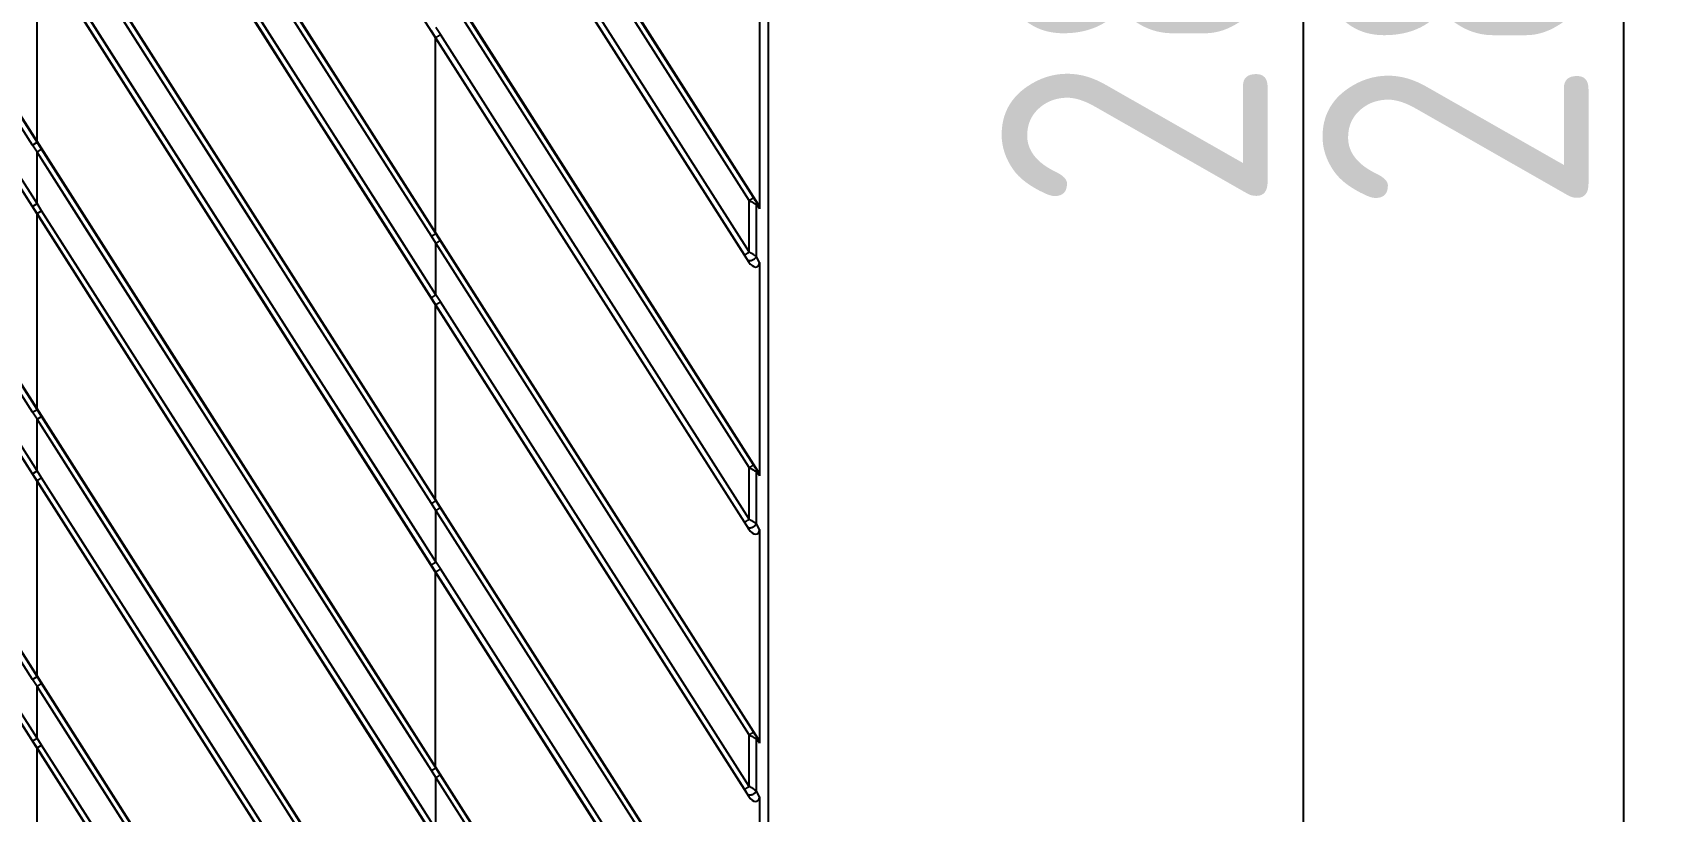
# Model space of a CAD drawing. Header units: millimetres. Extents: x 3299 to 14264, y 1863 to 5555.
# Drawn here: x 5004.8 to 5096.6, y 2616.4 to 2660.3 of the extents above; entities that cross this region are included whole.
import ezdxf

# ---------------------------------------------------------------- set-up
doc = ezdxf.new("R2010")
doc.units = ezdxf.units.MM
doc.layers.add('细实线', color=7, linetype='Continuous', lineweight=18)
doc.styles.add('工程字', font='gbenor.shx', dxfattribs={"bigfont": 'gbcbig.shx'})
doc.dimstyles.new('ISO-200', dxfattribs={"dimtxt": 15, "dimasz": 5, "dimexe": 2, "dimexo": 1, "dimgap": 2, "dimtad": 1, "dimdsep": 46, "dimtxsty": '工程字', "dimcen": 2.5, "dimclrd": 3, "dimclre": 3, "dimclrt": 6, "dimadec": 0, "dimazin": 0, "dimtfac": 1, "dimtmove": 0, "dimatfit": 3, "dimfxl": 1, "dimarcsym": 0})

# ---------------------------------------------------------------- blocks, each defined once
blk = doc.blocks.new('*D158')
at = {"layer": 'Defpoints', "color": 0, "transparency": 16777216}
for p in [(5029.826, 2811.523), (5029.826, 2529.023), (5076.485, 2529.023)]:
    blk.add_point(p, dxfattribs=at)
at = {"layer": '细实线', "color": 3, "lineweight": -2, "transparency": 16777216}
for p, q in [((5030.826, 2811.523), (5078.485, 2811.523)), ((5076.485, 2806.523), (5076.485, 2534.023)), ((5030.826, 2529.023), (5078.485, 2529.023))]:
    blk.add_line(p, q, dxfattribs=at)
at = {"layer": '细实线', "color": 3, "transparency": 16777216}
for points in [[(5075.651, 2806.523), (5077.318, 2806.523), (5076.485, 2811.523)], [(5075.651, 2534.023), (5077.318, 2534.023), (5076.485, 2529.023)]]:
    blk.add_solid(points, dxfattribs=at)
at = {"layer": '细实线', "color": 6, "lineweight": 5, "transparency": 16777216, "insert": (5066.985, 2670.273), "char_height": 15, "attachment_point": 5, "rotation": 90, "style": '工程字'}
blk.add_mtext('282.5', dxfattribs=at)
blk = doc.blocks.new('*D159')
at = {"layer": 'Defpoints', "color": 0, "transparency": 16777216}
for p in [(5011.326, 2814.023), (5094.582, 2814.023), (5011.326, 2526.523)]:
    blk.add_point(p, dxfattribs=at)
at = {"layer": '细实线', "color": 3, "lineweight": -2, "transparency": 16777216}
for p, q in [((5012.326, 2814.023), (5096.582, 2814.023)), ((5094.582, 2531.523), (5094.582, 2809.023)), ((5012.326, 2526.523), (5096.582, 2526.523))]:
    blk.add_line(p, q, dxfattribs=at)
at = {"layer": '细实线', "color": 3, "transparency": 16777216}
for points in [[(5093.749, 2809.023), (5095.416, 2809.023), (5094.582, 2814.023)], [(5093.749, 2531.523), (5095.416, 2531.523), (5094.582, 2526.523)]]:
    blk.add_solid(points, dxfattribs=at)
at = {"layer": '细实线', "color": 6, "lineweight": 5, "transparency": 16777216, "insert": (5085.082, 2670.273), "char_height": 15, "attachment_point": 5, "rotation": 90, "style": '工程字'}
blk.add_mtext('287.5', dxfattribs=at)

msp = doc.modelspace()

# ---------------------------------------------------------------- linework, layer by layer
at = {"color": 7, "linetype": 'Continuous'}
for p, q in [((5046.32578, 2839.02311), (5046.32578, 2501.52311)), ((4866.14512, 2838.0138), (5045.22157, 2556.92009)), ((4868.54266, 2838.34497), (5045.74141, 2560.19865)), ((4875.7492, 2838.0138), (5045.22157, 2571.99547)), ((4878.14674, 2838.34497), (5045.74141, 2575.27404)), ((4885.35329, 2838.0138), (5045.22157, 2587.07086)), ((4887.75082, 2838.34497), (5045.74141, 2590.34942)), ((4894.95737, 2838.0138), (5045.22157, 2602.14625)), ((4897.3549, 2838.34497), (5045.74141, 2605.42481)), ((4904.56145, 2838.0138), (5045.22157, 2617.22164)), ((4906.95898, 2838.34497), (5045.74141, 2620.5002)), ((4914.16553, 2838.0138), (5045.22157, 2632.29703)), ((4916.56306, 2838.34497), (5045.74141, 2635.57559)), ((4923.76961, 2838.0138), (5045.22157, 2647.37241)), ((4926.16715, 2838.34497), (5045.74141, 2650.65098)), ((5004.83075, 2620.35779), (4891.90255, 2797.61956)), ((5005.0828, 2620.51837), (4892.15461, 2797.78013)), ((5004.83075, 2623.82247), (4894.1098, 2797.61956)), ((5005.0828, 2623.98305), (4894.36185, 2797.78013)), ((5004.83075, 2635.43318), (4901.50663, 2797.61956)), ((5005.0828, 2635.59376), (4901.75869, 2797.78013)), ((5004.83075, 2638.89786), (4903.71388, 2797.61956)), ((5005.0828, 2639.05844), (4903.96593, 2797.78013)), ((5004.83075, 2650.50857), (4911.11072, 2797.61956)), ((5005.0828, 2650.66915), (4911.36277, 2797.78013)), ((5004.83075, 2653.97325), (4913.31796, 2797.61956)), ((5005.0828, 2654.13383), (4913.57002, 2797.78013)), ((5027.56665, 2648.98981), (5005.33486, 2683.88894)), ((5027.32903, 2648.82982), (5005.0828, 2683.72837)), ((5027.31304, 2645.3671), (5005.0828, 2680.26369)), ((5027.5797, 2645.52826), (5005.33503, 2680.42426)), ((5045.24866, 2650.85266), (5027.5797, 2678.58738)), ((5045.48611, 2651.01265), (5027.81715, 2678.74736)), ((5044.982, 2647.78314), (5027.5654, 2675.12174)), ((5045.24866, 2647.94431), (5027.83205, 2675.28291)), ((5027.32903, 2633.75444), (5005.0828, 2668.65298)), ((5027.56665, 2633.91442), (5005.33486, 2668.81355)), ((5027.31304, 2630.29171), (5005.0828, 2665.1883)), ((5005.0828, 2654.13383), (5005.0828, 2665.1883)), ((5027.5797, 2630.45287), (5005.33503, 2665.34888)), ((5045.48611, 2635.93726), (5027.81715, 2663.67197)), ((5045.24866, 2635.77728), (5027.5797, 2663.51199)), ((5045.82641, 2662.43238), (5045.82641, 2650.38534)), ((5027.5654, 2660.04635), (5027.31304, 2660.44249)), ((5027.55473, 2660.0284), (5027.5654, 2660.04635)), ((5027.55473, 2649.04757), (5027.55473, 2660.0284)), ((5044.982, 2632.70775), (5027.5654, 2660.04635)), ((5027.83205, 2660.20752), (5027.5797, 2660.60365)), ((5045.24866, 2632.86892), (5027.83205, 2660.20752)), ((5004.83075, 2653.97325), (5005.0828, 2654.13383)), ((5005.0828, 2653.57759), (5004.83075, 2653.97325)), ((5005.33486, 2653.73816), (5005.0828, 2654.13383)), ((5005.0828, 2653.57759), (5005.33486, 2653.73816)), ((5027.32903, 2618.67905), (5005.0828, 2653.57759)), ((5005.0828, 2650.66915), (5005.0828, 2653.57759)), ((5027.56665, 2618.83903), (5005.33486, 2653.73816)), ((5045.24866, 2647.94431), (5045.24866, 2650.85266)), ((5045.74141, 2650.65098), (5045.64722, 2650.77416)), ((5004.83075, 2650.50857), (5005.0828, 2650.66915)), ((5005.0828, 2650.11291), (5004.83075, 2650.50857)), ((5005.33503, 2650.27349), (5005.0828, 2650.66915)), ((5005.0828, 2650.11291), (5005.33503, 2650.27349)), ((5027.31304, 2615.21632), (5005.0828, 2650.11291)), ((5005.0828, 2639.05844), (5005.0828, 2650.11291)), ((5027.5797, 2615.37748), (5005.33503, 2650.27349)), ((5045.82641, 2650.38534), (5045.65143, 2650.61418)), ((5045.65143, 2647.67712), (5045.65143, 2650.61418)), ((5027.55473, 2649.04757), (5027.56665, 2648.98981)), ((5027.81715, 2648.59659), (5027.56665, 2648.98981)), ((5027.5797, 2648.4366), (5027.32903, 2648.82982)), ((5045.24866, 2620.70189), (5027.5797, 2648.4366)), ((5027.5797, 2645.52826), (5027.5797, 2648.4366)), ((5045.48611, 2620.86187), (5027.81715, 2648.59659)), ((5045.22157, 2647.37241), (5045.14311, 2647.51595)), ((5045.82641, 2647.35699), (5045.65143, 2647.67712)), ((5045.82641, 2647.35699), (5045.82641, 2635.30995)), ((5027.5654, 2644.97096), (5027.31304, 2645.3671)), ((5027.83205, 2645.13213), (5027.5797, 2645.52826)), ((5027.55473, 2644.95302), (5027.5654, 2644.97096)), ((5027.55473, 2633.97218), (5027.55473, 2644.95302)), ((5044.982, 2617.63236), (5027.5654, 2644.97096)), ((5045.24866, 2617.79353), (5027.83205, 2645.13213)), ((5004.83075, 2638.89786), (5005.0828, 2639.05844)), ((5005.0828, 2638.5022), (5004.83075, 2638.89786)), ((5005.33486, 2638.66277), (5005.0828, 2639.05844)), ((5005.0828, 2638.5022), (5005.33486, 2638.66277)), ((5027.32903, 2603.60366), (5005.0828, 2638.5022)), ((5005.0828, 2635.59376), (5005.0828, 2638.5022)), ((5027.56665, 2603.76364), (5005.33486, 2638.66277)), ((5004.83075, 2635.43318), (5005.0828, 2635.59376)), ((5005.0828, 2635.03752), (5004.83075, 2635.43318)), ((5005.33503, 2635.1981), (5005.0828, 2635.59376)), ((5005.0828, 2635.03752), (5005.33503, 2635.1981)), ((5027.5797, 2600.3021), (5005.33503, 2635.1981)), ((5045.24866, 2632.86892), (5045.24866, 2635.77728)), ((5045.74141, 2635.57559), (5045.64722, 2635.69877)), ((5045.82641, 2635.30995), (5045.65143, 2635.53879)), ((5045.65143, 2632.60174), (5045.65143, 2635.53879)), ((5027.31304, 2600.14093), (5005.0828, 2635.03752)), ((5005.0828, 2623.98305), (5005.0828, 2635.03752)), ((5027.5797, 2633.36122), (5027.32903, 2633.75444)), ((5027.55473, 2633.97218), (5027.56665, 2633.91442)), ((5027.81715, 2633.5212), (5027.56665, 2633.91442)), ((5045.24866, 2605.6265), (5027.5797, 2633.36122)), ((5027.5797, 2630.45287), (5027.5797, 2633.36122)), ((5045.48611, 2605.78648), (5027.81715, 2633.5212)), ((5045.22157, 2632.29703), (5045.14311, 2632.44057)), ((5045.82641, 2632.28161), (5045.65143, 2632.60174)), ((5045.82641, 2632.28161), (5045.82641, 2620.23456)), ((5027.5654, 2629.89558), (5027.31304, 2630.29171)), ((5027.55473, 2629.87763), (5027.5654, 2629.89558)), ((5027.55473, 2618.89679), (5027.55473, 2629.87763)), ((5044.982, 2602.55698), (5027.5654, 2629.89558)), ((5027.83205, 2630.05674), (5027.5797, 2630.45287)), ((5045.24866, 2602.71814), (5027.83205, 2630.05674)), ((5004.83075, 2623.82247), (5005.0828, 2623.98305)), ((5005.0828, 2623.42682), (5004.83075, 2623.82247)), ((5005.33486, 2623.58738), (5005.0828, 2623.98305)), ((5005.0828, 2623.42682), (5005.33486, 2623.58738)), ((5027.32903, 2588.52827), (5005.0828, 2623.42682)), ((5005.0828, 2620.51837), (5005.0828, 2623.42682)), ((5027.56665, 2588.68825), (5005.33486, 2623.58738)), ((5004.83075, 2620.35779), (5005.0828, 2620.51837)), ((5005.33503, 2620.12271), (5005.0828, 2620.51837)), ((5045.24866, 2617.79353), (5045.24866, 2620.70189)), ((5045.74141, 2620.5002), (5045.64722, 2620.62339)), ((5045.82641, 2620.23456), (5045.65143, 2620.4634)), ((5045.65143, 2617.52635), (5045.65143, 2620.4634)), ((5005.0828, 2619.96214), (5004.83075, 2620.35779)), ((5005.0828, 2619.96214), (5005.33503, 2620.12271)), ((5027.31304, 2585.06555), (5005.0828, 2619.96214)), ((5005.0828, 2608.90766), (5005.0828, 2619.96214)), ((5027.5797, 2585.22671), (5005.33503, 2620.12271)), ((5027.5797, 2618.28583), (5027.32903, 2618.67905)), ((5027.55473, 2618.89679), (5027.56665, 2618.83903)), ((5027.81715, 2618.44581), (5027.56665, 2618.83903)), ((5045.24866, 2590.55111), (5027.5797, 2618.28583)), ((5027.5797, 2615.37748), (5027.5797, 2618.28583)), ((5045.48611, 2590.7111), (5027.81715, 2618.44581)), ((5045.22157, 2617.22164), (5045.14311, 2617.36518)), ((5045.82641, 2617.20622), (5045.65143, 2617.52635)), ((5045.82641, 2617.20622), (5045.82641, 2605.15917))]:
    msp.add_line(p, q, dxfattribs=at)
for points in [[(5027.56665, 2648.98981), (5025.07585, 2652.89984), (5022.68586, 2656.65161), (5020.30317, 2660.39191), (5017.92714, 2664.12178), (5015.5569, 2667.84255), (5013.20128, 2671.54037), (5010.77888, 2675.34301), (5008.18693, 2679.41181), (5005.33486, 2683.88894)], [(5027.32903, 2648.82982), (5024.83661, 2652.73979), (5022.44507, 2656.4915), (5020.06084, 2660.23174), (5017.68326, 2663.96154), (5015.31148, 2667.68225), (5012.95433, 2671.38), (5010.53036, 2675.18258), (5007.93672, 2679.25132), (5005.0828, 2683.72837)], [(5020.43749, 2656.7325), (5015.697, 2664.16906), (5013.32087, 2667.89657), (5010.86401, 2671.75074), (5008.23048, 2675.88207), (5005.33503, 2680.42426)], [(5027.32903, 2633.75444), (5024.83661, 2637.6644), (5022.44507, 2641.41611), (5020.06084, 2645.15635), (5017.68326, 2648.88615), (5015.31148, 2652.60686), (5012.95433, 2656.30462), (5010.53036, 2660.1072), (5007.93672, 2664.17593), (5005.0828, 2668.65298)], [(5027.56665, 2633.91442), (5025.07585, 2637.82445), (5022.68586, 2641.57622), (5020.30317, 2645.31653), (5017.92714, 2649.04639), (5015.5569, 2652.76716), (5013.20128, 2656.46498), (5010.77888, 2660.26762), (5008.18693, 2664.33643), (5005.33486, 2668.81355)], [(5027.31304, 2630.29171), (5024.87906, 2634.11252), (5022.53175, 2637.79727), (5020.17546, 2641.49613), (5017.81121, 2645.20749), (5015.43805, 2648.93283), (5013.06347, 2652.6604), (5010.6082, 2656.51463), (5007.97637, 2660.64603), (5005.0828, 2665.1883)], [(5015.697, 2649.09368), (5010.86401, 2656.67535), (5008.23048, 2660.80668), (5005.33503, 2665.34888)], [(5027.31304, 2645.3671), (5024.87906, 2649.18791), (5022.53175, 2652.87266), (5020.17546, 2656.57152), (5017.81121, 2660.28288), (5015.43805, 2664.00821)], [(5027.5797, 2645.52826), (5025.14414, 2649.34901), (5022.79531, 2653.03369), (5020.43749, 2656.7325)], [(5027.32903, 2618.67905), (5024.83661, 2622.58901), (5022.44507, 2626.34072), (5020.06084, 2630.08096), (5017.68326, 2633.81076), (5015.31148, 2637.53147), (5012.95433, 2641.22923), (5010.53036, 2645.03181), (5007.93672, 2649.10054), (5005.0828, 2653.57759)], [(5027.56665, 2618.83903), (5025.07585, 2622.74906), (5022.68586, 2626.50084), (5020.30317, 2630.24114), (5017.92714, 2633.971), (5015.5569, 2637.69177), (5013.20128, 2641.38959), (5010.77888, 2645.19223), (5008.18693, 2649.26104), (5005.33486, 2653.73816)], [(5027.31304, 2615.21632), (5024.87906, 2619.03713), (5022.53175, 2622.72188), (5020.17546, 2626.42075), (5017.81121, 2630.1321), (5015.43805, 2633.85744), (5013.06347, 2637.58501), (5010.6082, 2641.43924), (5007.97637, 2645.57064), (5005.0828, 2650.11291)], [(5027.5797, 2615.37748), (5025.14414, 2619.19823), (5022.79531, 2622.88292), (5020.43749, 2626.58172), (5018.0717, 2630.29301), (5015.697, 2634.01829), (5013.32087, 2637.7458), (5010.86401, 2641.59997), (5008.23048, 2645.73129), (5005.33503, 2650.27349)], [(5027.5797, 2630.45287), (5025.14414, 2634.27362), (5022.79531, 2637.95831), (5020.43749, 2641.65711), (5018.0717, 2645.3684), (5015.697, 2649.09368)], [(5027.32903, 2603.60366), (5024.83661, 2607.51363), (5022.44507, 2611.26534), (5020.06084, 2615.00558), (5017.68326, 2618.73537), (5015.31148, 2622.45608), (5012.95433, 2626.15384), (5010.53036, 2629.95642), (5007.93672, 2634.02516), (5005.0828, 2638.5022)], [(5027.56665, 2603.76364), (5025.07585, 2607.67367), (5022.68586, 2611.42545), (5020.30317, 2615.16575), (5017.92714, 2618.89561), (5015.5569, 2622.61638), (5013.20128, 2626.3142), (5010.77888, 2630.11685), (5008.18693, 2634.18565), (5005.33486, 2638.66277)], [(5018.0717, 2615.21762), (5013.32087, 2622.67041), (5010.86401, 2626.52458), (5008.23048, 2630.6559), (5005.33503, 2635.1981)], [(5027.31304, 2600.14093), (5024.87906, 2603.96175), (5022.53175, 2607.64649), (5020.17546, 2611.34536), (5017.81121, 2615.05671), (5015.43805, 2618.78205), (5013.06347, 2622.50963), (5010.6082, 2626.36386), (5007.97637, 2630.49525), (5005.0828, 2635.03752)], [(5027.32903, 2588.52827), (5024.83661, 2592.43824), (5022.44507, 2596.18995), (5020.06084, 2599.93019), (5017.68326, 2603.65999), (5015.31148, 2607.3807), (5012.95433, 2611.07845), (5010.53036, 2614.88103), (5007.93672, 2618.94977), (5005.0828, 2623.42682)], [(5027.56665, 2588.68825), (5025.07585, 2592.59829), (5022.68586, 2596.35006), (5020.30317, 2600.09036), (5017.92714, 2603.82022), (5015.5569, 2607.541), (5013.20128, 2611.23881), (5010.77888, 2615.04146), (5008.18693, 2619.11026), (5005.33486, 2623.58738)], [(5027.31304, 2585.06555), (5024.87906, 2588.88636), (5022.53175, 2592.57111), (5020.17546, 2596.26997), (5017.81121, 2599.98132), (5015.43805, 2603.70666), (5013.06347, 2607.43424), (5010.6082, 2611.28847), (5007.97637, 2615.41986), (5005.0828, 2619.96214)], [(5027.5797, 2585.22671), (5025.14414, 2589.04746), (5022.79531, 2592.73214), (5020.43749, 2596.43094), (5018.0717, 2600.14224), (5015.697, 2603.86751), (5013.32087, 2607.59502), (5010.86401, 2611.44919), (5008.23048, 2615.58051), (5005.33503, 2620.12271)]]:
    msp.add_lwpolyline(points, dxfattribs=at)
for centre, major_axis, ratio, start_param, end_param in [((5045.46478, 2650.52264), (-0.27793, 0.33734), 0.68585634, -2.4473554, -1.74754222), ((5045.46478, 2647.54907), (-0.25319, 0.42956), 0.60110417, -4.65481039, -2.34637258), ((5045.46478, 2635.44725), (-0.27793, 0.33734), 0.68585634, -2.4473554, -1.74754222), ((5045.46478, 2632.47368), (-0.25319, 0.42956), 0.60110417, -4.65481039, -2.34637258), ((5045.46478, 2620.37187), (-0.27793, 0.33734), 0.68585634, -2.4473554, -1.74754222), ((5045.46478, 2617.3983), (-0.25319, 0.42956), 0.60110417, -4.65481039, -2.34637258)]:
    msp.add_ellipse(centre, major_axis=major_axis, ratio=ratio, start_param=start_param, end_param=end_param, dxfattribs=at)
for points, knots in [([(5027.5654, 2660.04635), (5027.56592, 2660.0465), (5027.56715, 2660.04695), (5027.57036, 2660.04833), (5027.57575, 2660.05102), (5027.58382, 2660.05533), (5027.59401, 2660.06102), (5027.60624, 2660.06803), (5027.6263, 2660.07977), (5027.65544, 2660.09723), (5027.69449, 2660.12109), (5027.738, 2660.14806), (5027.78438, 2660.17719), (5027.81603, 2660.19729), (5027.83205, 2660.20752)], [0, 0, 0, 0, 0.00523069, 0.01258942, 0.03366868, 0.06311669, 0.10067332, 0.14601296, 0.19873479, 0.32433537, 0.47294453, 0.6391604, 0.81701979, 1, 1, 1, 1]), ([(5045.24866, 2650.85266), (5045.26369, 2650.86226), (5045.29311, 2650.88115), (5045.33573, 2650.90882), (5045.37506, 2650.93466), (5045.40981, 2650.95783), (5045.43535, 2650.97519), (5045.45265, 2650.98721), (5045.46306, 2650.99459), (5045.47162, 2651.00081), (5045.47826, 2651.00582), (5045.48291, 2651.00958), (5045.48533, 2651.01173), (5045.48611, 2651.01265)], [0, 0, 0, 0, 0.18678184, 0.3661314, 0.53217484, 0.67959548, 0.80360907, 0.85556006, 0.90022428, 0.93725003, 0.96635246, 0.987305, 1, 1, 1, 1]), ([(5045.65143, 2650.61418), (5045.63896, 2650.62077), (5045.61209, 2650.63521), (5045.56955, 2650.65904), (5045.52242, 2650.68621), (5045.47165, 2650.71609), (5045.41814, 2650.74814), (5045.34335, 2650.79365), (5045.28667, 2650.82873), (5045.24866, 2650.85266)], [0, 0, 0, 0, 0.09039696, 0.19542767, 0.31245628, 0.43902042, 0.57290528, 0.71214924, 1, 1, 1, 1]), ([(5045.64722, 2650.77416), (5045.64119, 2650.78205), (5045.62875, 2650.79895), (5045.60274, 2650.83566), (5045.56882, 2650.88552), (5045.52753, 2650.94809), (5045.49994, 2650.99095), (5045.48611, 2651.01265)], [0, 0, 0, 0, 0.10340848, 0.21874747, 0.46885893, 0.73183958, 1, 1, 1, 1]), ([(5045.65143, 2650.61418), (5045.65636, 2650.62823), (5045.66381, 2650.65632), (5045.66717, 2650.69856), (5045.66212, 2650.73842), (5045.65305, 2650.76294), (5045.64722, 2650.77416)], [0, 0, 0, 0, 0.27185461, 0.52773617, 0.76917305, 1, 1, 1, 1]), ([(5027.32903, 2648.82982), (5027.34407, 2648.83943), (5027.3735, 2648.85832), (5027.41615, 2648.88599), (5027.45549, 2648.91184), (5027.49027, 2648.93501), (5027.51583, 2648.95237), (5027.53315, 2648.96439), (5027.54357, 2648.97176), (5027.55213, 2648.97798), (5027.55879, 2648.98298), (5027.56344, 2648.98675), (5027.56586, 2648.98889), (5027.56665, 2648.98981)], [0, 0, 0, 0, 0.186765, 0.36610985, 0.53215695, 0.67958588, 0.80360879, 0.8555638, 0.90023107, 0.93725855, 0.96636096, 0.98731111, 1, 1, 1, 1]), ([(5027.5797, 2648.4366), (5027.59473, 2648.4462), (5027.62415, 2648.46509), (5027.66677, 2648.49276), (5027.7061, 2648.5186), (5027.74085, 2648.54177), (5027.76639, 2648.55913), (5027.78369, 2648.57115), (5027.7941, 2648.57852), (5027.80266, 2648.58475), (5027.8093, 2648.58975), (5027.81395, 2648.59352), (5027.81636, 2648.59566), (5027.81715, 2648.59659)], [0, 0, 0, 0, 0.18678184, 0.3661314, 0.53217484, 0.67959548, 0.80360907, 0.85556006, 0.90022428, 0.93725003, 0.96635246, 0.987305, 1, 1, 1, 1]), ([(5044.982, 2647.78314), (5044.98253, 2647.78328), (5044.98376, 2647.78373), (5044.98697, 2647.78512), (5044.99236, 2647.78781), (5045.00043, 2647.79212), (5045.01062, 2647.79781), (5045.02285, 2647.80482), (5045.0429, 2647.81656), (5045.07205, 2647.83402), (5045.1111, 2647.85787), (5045.15461, 2647.88485), (5045.20099, 2647.91397), (5045.23264, 2647.93407), (5045.24866, 2647.94431)], [0, 0, 0, 0, 0.00523071, 0.01258945, 0.03366871, 0.06311673, 0.10067336, 0.146013, 0.19873483, 0.3243354, 0.47294455, 0.63916042, 0.81701979, 1, 1, 1, 1]), ([(5045.14311, 2647.51595), (5045.1318, 2647.53665), (5045.10719, 2647.57959), (5045.06798, 2647.64527), (5045.02585, 2647.71379), (5044.99679, 2647.75993), (5044.982, 2647.78314)], [0, 0, 0, 0, 0.22675538, 0.47574413, 0.73541558, 1, 1, 1, 1]), ([(5045.14311, 2647.51595), (5045.14888, 2647.5088), (5045.16247, 2647.49548), (5045.18728, 2647.4798), (5045.21633, 2647.46833), (5045.26128, 2647.45856), (5045.32456, 2647.45863), (5045.40314, 2647.47597), (5045.48102, 2647.5091), (5045.55211, 2647.55546), (5045.61086, 2647.61138), (5045.64052, 2647.65488), (5045.65143, 2647.67712)], [0, 0, 0, 0, 0.0457126, 0.09382659, 0.1451969, 0.20035522, 0.3219645, 0.45653933, 0.5985349, 0.74094882, 0.87669188, 1, 1, 1, 1]), ([(5045.65143, 2647.67712), (5045.63927, 2647.68611), (5045.61293, 2647.70485), (5045.57083, 2647.73411), (5045.52414, 2647.76587), (5045.47367, 2647.79954), (5045.42022, 2647.83465), (5045.34507, 2647.88336), (5045.28752, 2647.91985), (5045.24866, 2647.94431)], [0, 0, 0, 0, 0.09382753, 0.20062843, 0.31813585, 0.44425569, 0.57712586, 0.7150503, 1, 1, 1, 1]), ([(5027.31304, 2645.3671), (5027.31356, 2645.36724), (5027.31479, 2645.36769), (5027.31801, 2645.36908), (5027.32339, 2645.37177), (5027.33146, 2645.37608), (5027.34166, 2645.38177), (5027.35388, 2645.38878), (5027.37394, 2645.40052), (5027.40308, 2645.41797), (5027.44214, 2645.44183), (5027.48565, 2645.46881), (5027.53203, 2645.49793), (5027.56368, 2645.51803), (5027.5797, 2645.52826)], [0, 0, 0, 0, 0.0052307, 0.01258943, 0.03366869, 0.0631167, 0.10067333, 0.14601297, 0.19873481, 0.3243354, 0.47294457, 0.63916044, 0.81701982, 1, 1, 1, 1]), ([(5027.5654, 2644.97096), (5027.56592, 2644.97111), (5027.56715, 2644.97156), (5027.57036, 2644.97295), (5027.57575, 2644.97563), (5027.58382, 2644.97994), (5027.59401, 2644.98563), (5027.60624, 2644.99264), (5027.6263, 2645.00438), (5027.65544, 2645.02184), (5027.69449, 2645.0457), (5027.738, 2645.07268), (5027.78438, 2645.1018), (5027.81603, 2645.1219), (5027.83205, 2645.13213)], [0, 0, 0, 0, 0.00523069, 0.01258942, 0.03366868, 0.06311669, 0.10067332, 0.14601296, 0.19873479, 0.32433537, 0.47294453, 0.6391604, 0.81701979, 1, 1, 1, 1]), ([(5045.24866, 2635.77728), (5045.26369, 2635.78688), (5045.29311, 2635.80576), (5045.33573, 2635.83343), (5045.37506, 2635.85927), (5045.40981, 2635.88244), (5045.43535, 2635.8998), (5045.45265, 2635.91182), (5045.46306, 2635.9192), (5045.47162, 2635.92542), (5045.47826, 2635.93043), (5045.48291, 2635.9342), (5045.48533, 2635.93634), (5045.48611, 2635.93726)], [0, 0, 0, 0, 0.18678184, 0.3661314, 0.53217484, 0.67959548, 0.80360907, 0.85556006, 0.90022428, 0.93725003, 0.96635246, 0.987305, 1, 1, 1, 1]), ([(5045.65143, 2635.53879), (5045.63896, 2635.54538), (5045.61209, 2635.55982), (5045.56955, 2635.58365), (5045.52242, 2635.61082), (5045.47165, 2635.64071), (5045.41814, 2635.67275), (5045.34335, 2635.71826), (5045.28667, 2635.75334), (5045.24866, 2635.77728)], [0, 0, 0, 0, 0.09039696, 0.19542767, 0.31245628, 0.43902042, 0.57290528, 0.71214924, 1, 1, 1, 1]), ([(5045.64722, 2635.69877), (5045.64119, 2635.70666), (5045.62875, 2635.72356), (5045.60274, 2635.76028), (5045.56882, 2635.81013), (5045.52753, 2635.87271), (5045.49994, 2635.91556), (5045.48611, 2635.93726)], [0, 0, 0, 0, 0.10340848, 0.21874747, 0.46885893, 0.73183958, 1, 1, 1, 1]), ([(5045.65143, 2635.53879), (5045.65636, 2635.55284), (5045.66381, 2635.58093), (5045.66717, 2635.62317), (5045.66212, 2635.66303), (5045.65305, 2635.68756), (5045.64722, 2635.69877)], [0, 0, 0, 0, 0.27185461, 0.52773617, 0.76917305, 1, 1, 1, 1]), ([(5027.32903, 2633.75444), (5027.34407, 2633.76404), (5027.3735, 2633.78293), (5027.41615, 2633.8106), (5027.45549, 2633.83645), (5027.49027, 2633.85963), (5027.51583, 2633.87698), (5027.53315, 2633.889), (5027.54357, 2633.89637), (5027.55213, 2633.90259), (5027.55879, 2633.9076), (5027.56344, 2633.91136), (5027.56586, 2633.9135), (5027.56665, 2633.91442)], [0, 0, 0, 0, 0.186765, 0.36610985, 0.53215695, 0.67958588, 0.80360879, 0.8555638, 0.90023107, 0.93725855, 0.96636096, 0.98731111, 1, 1, 1, 1]), ([(5027.5797, 2633.36122), (5027.59473, 2633.37081), (5027.62415, 2633.3897), (5027.66677, 2633.41737), (5027.7061, 2633.44321), (5027.74085, 2633.46638), (5027.76639, 2633.48374), (5027.78369, 2633.49576), (5027.7941, 2633.50314), (5027.80266, 2633.50936), (5027.8093, 2633.51437), (5027.81395, 2633.51813), (5027.81636, 2633.52028), (5027.81715, 2633.5212)], [0, 0, 0, 0, 0.18678184, 0.3661314, 0.53217484, 0.67959548, 0.80360907, 0.85556006, 0.90022428, 0.93725003, 0.96635246, 0.987305, 1, 1, 1, 1]), ([(5044.982, 2632.70775), (5044.98253, 2632.7079), (5044.98376, 2632.70835), (5044.98697, 2632.70973), (5044.99236, 2632.71242), (5045.00043, 2632.71673), (5045.01062, 2632.72242), (5045.02285, 2632.72943), (5045.0429, 2632.74117), (5045.07205, 2632.75863), (5045.1111, 2632.78249), (5045.15461, 2632.80946), (5045.20099, 2632.83859), (5045.23264, 2632.85869), (5045.24866, 2632.86892)], [0, 0, 0, 0, 0.00523071, 0.01258945, 0.03366871, 0.06311673, 0.10067336, 0.146013, 0.19873483, 0.3243354, 0.47294455, 0.63916042, 0.81701979, 1, 1, 1, 1]), ([(5045.14311, 2632.44057), (5045.1318, 2632.46126), (5045.10719, 2632.5042), (5045.06798, 2632.56989), (5045.02585, 2632.6384), (5044.99679, 2632.68454), (5044.982, 2632.70775)], [0, 0, 0, 0, 0.22675538, 0.47574413, 0.73541558, 1, 1, 1, 1]), ([(5045.14311, 2632.44057), (5045.14888, 2632.43342), (5045.16247, 2632.42009), (5045.18728, 2632.40441), (5045.21633, 2632.39294), (5045.26128, 2632.38318), (5045.32456, 2632.38324), (5045.40314, 2632.40058), (5045.48102, 2632.43371), (5045.55211, 2632.48007), (5045.61086, 2632.53599), (5045.64052, 2632.57949), (5045.65143, 2632.60174)], [0, 0, 0, 0, 0.0457126, 0.09382659, 0.1451969, 0.20035522, 0.3219645, 0.45653933, 0.5985349, 0.74094882, 0.87669188, 1, 1, 1, 1]), ([(5045.65143, 2632.60174), (5045.63927, 2632.61072), (5045.61293, 2632.62946), (5045.57083, 2632.65872), (5045.52414, 2632.69048), (5045.47367, 2632.72415), (5045.42022, 2632.75927), (5045.34507, 2632.80797), (5045.28752, 2632.84446), (5045.24866, 2632.86892)], [0, 0, 0, 0, 0.09382753, 0.20062843, 0.31813585, 0.44425569, 0.57712586, 0.7150503, 1, 1, 1, 1]), ([(5027.31304, 2630.29171), (5027.31356, 2630.29185), (5027.31479, 2630.2923), (5027.31801, 2630.29369), (5027.32339, 2630.29638), (5027.33146, 2630.30069), (5027.34166, 2630.30638), (5027.35388, 2630.31339), (5027.37394, 2630.32513), (5027.40308, 2630.34259), (5027.44214, 2630.36644), (5027.48565, 2630.39342), (5027.53203, 2630.42254), (5027.56368, 2630.44264), (5027.5797, 2630.45287)], [0, 0, 0, 0, 0.0052307, 0.01258943, 0.03366869, 0.0631167, 0.10067333, 0.14601297, 0.19873481, 0.3243354, 0.47294457, 0.63916044, 0.81701982, 1, 1, 1, 1]), ([(5027.5654, 2629.89558), (5027.56592, 2629.89572), (5027.56715, 2629.89617), (5027.57036, 2629.89756), (5027.57575, 2629.90025), (5027.58382, 2629.90456), (5027.59401, 2629.91025), (5027.60624, 2629.91726), (5027.6263, 2629.929), (5027.65544, 2629.94646), (5027.69449, 2629.97031), (5027.738, 2629.99729), (5027.78438, 2630.02641), (5027.81603, 2630.04651), (5027.83205, 2630.05674)], [0, 0, 0, 0, 0.00523069, 0.01258942, 0.03366868, 0.06311669, 0.10067332, 0.14601296, 0.19873479, 0.32433537, 0.47294453, 0.6391604, 0.81701979, 1, 1, 1, 1]), ([(5045.24866, 2620.70189), (5045.26369, 2620.71149), (5045.29311, 2620.73038), (5045.33573, 2620.75804), (5045.37506, 2620.78388), (5045.40981, 2620.80706), (5045.43535, 2620.82441), (5045.45265, 2620.83643), (5045.46306, 2620.84381), (5045.47162, 2620.85003), (5045.47826, 2620.85504), (5045.48291, 2620.85881), (5045.48533, 2620.86095), (5045.48611, 2620.86187)], [0, 0, 0, 0, 0.18678184, 0.3661314, 0.53217484, 0.67959548, 0.80360907, 0.85556006, 0.90022428, 0.93725003, 0.96635246, 0.987305, 1, 1, 1, 1]), ([(5045.65143, 2620.4634), (5045.63896, 2620.47), (5045.61209, 2620.48443), (5045.56955, 2620.50826), (5045.52242, 2620.53544), (5045.47165, 2620.56532), (5045.41814, 2620.59736), (5045.34335, 2620.64287), (5045.28667, 2620.67795), (5045.24866, 2620.70189)], [0, 0, 0, 0, 0.09039696, 0.19542767, 0.31245628, 0.43902042, 0.57290528, 0.71214924, 1, 1, 1, 1]), ([(5045.64722, 2620.62339), (5045.64119, 2620.63127), (5045.62875, 2620.64817), (5045.60274, 2620.68489), (5045.56882, 2620.73475), (5045.52753, 2620.79732), (5045.49994, 2620.84017), (5045.48611, 2620.86187)], [0, 0, 0, 0, 0.10340848, 0.21874747, 0.46885893, 0.73183958, 1, 1, 1, 1]), ([(5045.65143, 2620.4634), (5045.65636, 2620.47745), (5045.66381, 2620.50554), (5045.66717, 2620.54779), (5045.66212, 2620.58764), (5045.65305, 2620.61217), (5045.64722, 2620.62339)], [0, 0, 0, 0, 0.27185461, 0.52773617, 0.76917305, 1, 1, 1, 1]), ([(5027.32903, 2618.67905), (5027.34407, 2618.68865), (5027.3735, 2618.70754), (5027.41615, 2618.73522), (5027.45549, 2618.76106), (5027.49027, 2618.78424), (5027.51583, 2618.80159), (5027.53315, 2618.81361), (5027.54357, 2618.82099), (5027.55213, 2618.82721), (5027.55879, 2618.83221), (5027.56344, 2618.83597), (5027.56586, 2618.83811), (5027.56665, 2618.83903)], [0, 0, 0, 0, 0.186765, 0.36610985, 0.53215695, 0.67958588, 0.80360879, 0.8555638, 0.90023107, 0.93725855, 0.96636096, 0.98731111, 1, 1, 1, 1]), ([(5027.5797, 2618.28583), (5027.59473, 2618.29543), (5027.62415, 2618.31431), (5027.66677, 2618.34198), (5027.7061, 2618.36782), (5027.74085, 2618.391), (5027.76639, 2618.40835), (5027.78369, 2618.42037), (5027.7941, 2618.42775), (5027.80266, 2618.43397), (5027.8093, 2618.43898), (5027.81395, 2618.44275), (5027.81636, 2618.44489), (5027.81715, 2618.44581)], [0, 0, 0, 0, 0.18678184, 0.3661314, 0.53217484, 0.67959548, 0.80360907, 0.85556006, 0.90022428, 0.93725003, 0.96635246, 0.987305, 1, 1, 1, 1]), ([(5044.982, 2617.63236), (5044.98253, 2617.63251), (5044.98376, 2617.63296), (5044.98697, 2617.63435), (5044.99236, 2617.63703), (5045.00043, 2617.64134), (5045.01062, 2617.64703), (5045.02285, 2617.65404), (5045.0429, 2617.66578), (5045.07205, 2617.68324), (5045.1111, 2617.7071), (5045.15461, 2617.73408), (5045.20099, 2617.7632), (5045.23264, 2617.7833), (5045.24866, 2617.79353)], [0, 0, 0, 0, 0.00523071, 0.01258945, 0.03366871, 0.06311673, 0.10067336, 0.146013, 0.19873483, 0.3243354, 0.47294455, 0.63916042, 0.81701979, 1, 1, 1, 1]), ([(5045.65143, 2617.52635), (5045.63927, 2617.53533), (5045.61293, 2617.55408), (5045.57083, 2617.58333), (5045.52414, 2617.61509), (5045.47367, 2617.64876), (5045.42022, 2617.68388), (5045.34507, 2617.73259), (5045.28752, 2617.76908), (5045.24866, 2617.79353)], [0, 0, 0, 0, 0.09382753, 0.20062843, 0.31813585, 0.44425569, 0.57712586, 0.7150503, 1, 1, 1, 1]), ([(5045.14311, 2617.36518), (5045.1318, 2617.38588), (5045.10719, 2617.42882), (5045.06798, 2617.4945), (5045.02585, 2617.56301), (5044.99679, 2617.60915), (5044.982, 2617.63236)], [0, 0, 0, 0, 0.22675538, 0.47574413, 0.73541558, 1, 1, 1, 1]), ([(5045.14311, 2617.36518), (5045.14888, 2617.35803), (5045.16247, 2617.3447), (5045.18728, 2617.32902), (5045.21633, 2617.31755), (5045.26128, 2617.30779), (5045.32456, 2617.30785), (5045.40314, 2617.32519), (5045.48102, 2617.35832), (5045.55211, 2617.40468), (5045.61086, 2617.4606), (5045.64052, 2617.50411), (5045.65143, 2617.52635)], [0, 0, 0, 0, 0.0457126, 0.09382659, 0.1451969, 0.20035522, 0.3219645, 0.45653933, 0.5985349, 0.74094882, 0.87669188, 1, 1, 1, 1])]:
    msp.add_open_spline(points, degree=3, knots=knots, dxfattribs=at)

# ---------------------------------------------------------------- dimensions: what is measured, and where the dimension line sits
at = {"layer": '细实线', "color": 3, "lineweight": 5}
for base, p1, p2, picture, middle in [((5094.58248, 2814.02311), (5011.32578, 2526.52311), (5011.32578, 2814.02311), '*D159', (5085.08248, 2670.27311)), ((5076.48454, 2529.02311), (5029.82578, 2811.52311), (5029.82578, 2529.02311), '*D158', (5066.98454, 2670.27311))]:
    dim = msp.add_linear_dim(base=base, p1=p1, p2=p2, angle=90, dimstyle='ISO-200', dxfattribs=at)
    dim.commit()
    dim.dimension.update_dxf_attribs({"geometry": picture, "text_midpoint": middle})

doc.saveas('drawing.dxf')
